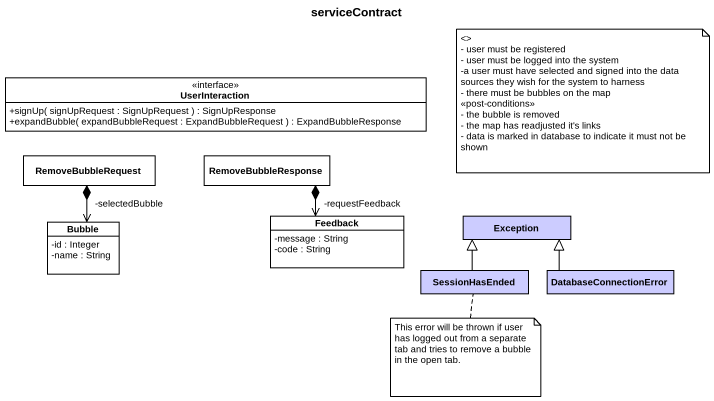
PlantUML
@startuml
title serviceContract
hide circle
hide empty members
skinparam classAttributeIconSize 0
interface UserInteraction {
  +signUp( signUpRequest : SignUpRequest ) : SignUpResponse
  +expandBubble( expandBubbleRequest : ExpandBubbleRequest ) : ExpandBubbleResponse
}
class RemoveBubbleRequest
class RemoveBubbleResponse
class Bubble {
  -id : Integer
  -name : String
}
class Feedback {
  -message : String
  -code : String
}
class "Exception" as Exception_ #CCCCFF
class SessionHasEnded #CCCCFF
class DatabaseConnectionError #CCCCFF
RemoveBubbleRequest *--> "-selectedBubble" Bubble
RemoveBubbleResponse *--> "-requestFeedback" Feedback
SessionHasEnded -up-|> Exception_
DatabaseConnectionError -left-|> Exception_
note as N1
  <>
  - user must be registered
  - user must be logged into the system
  -a user must have selected and signed into the data sources they wish for the system to harness
  - there must be bubbles on the map
  <<post-conditions>>
  - the bubble is removed
  - the map has readjusted it's links
  - data is marked in database to indicate it must not be shown
end note
note bottom of SessionHasEnded : This error will be thrown if user has logged out from a separate tab and tries to remove a bubble in the open tab.
@enduml
